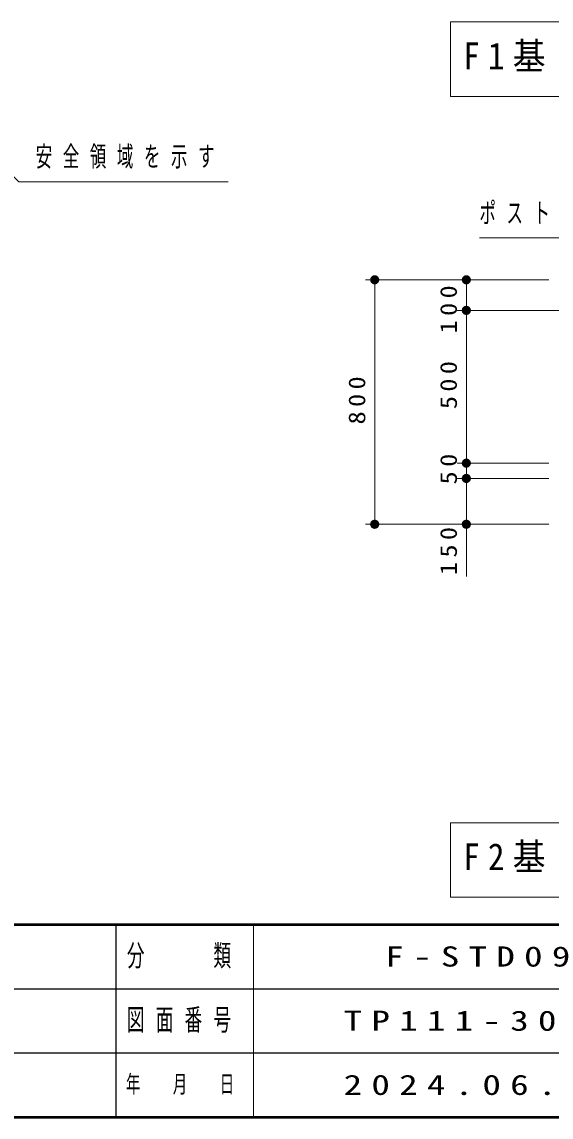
# Model space of a CAD drawing. Units: millimetres on the paper, with parts at other scales. Extents: x -385 to 0, y -594 to 267.
# Drawn here: x -145.3 to -87.5, y -594 to -474.5 of the extents above; entities that cross this region are included whole.
import ezdxf

# ---------------------------------------------------------------- set-up
doc = ezdxf.new("R2010")
doc.units = ezdxf.units.MM
for name, color, linetype, lineweight in [('1_30', 7, 'Continuous', 13), ('1_80', 70, 'Continuous', 13), ('LY_3', 7, 'Continuous', 13)]:
    doc.layers.add(name, color=color, linetype=linetype, lineweight=lineweight)
doc.layers.add('LY_5', color=7, linetype='Continuous')
doc.styles.add('ＭＳ ゴシック', font='')
doc.styles.get('ＭＳ ゴシック').set_extended_font_data('MS Gothic')

# ---------------------------------------------------------------- blocks, each defined once
blk = doc.blocks.new('filled_dot')
at = {"color": 0, "linetype": 'Continuous', "lineweight": -2, "const_width": 1.25}
blk.add_lwpolyline([(-0.625, 0, 1), (0.625, 0, 1)], format="xyb", close=True, dxfattribs=at)

msp = doc.modelspace()

# ---------------------------------------------------------------- linework, layer by layer
at = {"layer": '1_30'}
for p, q in [((-98.489, -474.539), (-98.489, -482.672)), ((-31.689, -474.539), (-98.489, -474.539)), ((-98.489, -482.672), (-31.689, -482.672)), ((-94.423, -502.67), (-107.756, -502.67)), ((-106.756, -529.336), (-106.756, -502.67)), ((-87.756, -502.67), (-97.756, -502.67)), ((-96.756, -506.003), (-96.756, -502.67)), ((-86.089, -506.003), (-97.756, -506.003)), ((-96.756, -522.67), (-96.756, -506.003)), ((-87.756, -522.67), (-97.756, -522.67)), ((-96.756, -524.336), (-96.756, -522.67)), ((-87.756, -524.336), (-97.756, -524.336)), ((-96.756, -535.017), (-96.756, -524.336)), ((-94.423, -529.336), (-107.756, -529.336)), ((-87.756, -529.336), (-97.756, -529.336)), ((-98.489, -561.888), (-98.489, -570.021)), ((-31.689, -561.888), (-98.489, -561.888)), ((-98.489, -570.021), (-31.689, -570.021))]:
    msp.add_line(p, q, dxfattribs=at)
msp.add_lwpolyline([(-78.197, -505.04), (-85.16, -498.077), (-95.329, -498.077)], dxfattribs=at)
at = {"layer": '1_80', "color": 7}
msp.add_lwpolyline([(-155.545, -482.001), (-145.572, -491.974), (-122.748, -491.974)], dxfattribs=at)
at = {"layer": 'LY_3', "lineweight": 50}
for p, q in [((-385, -573), (0, -573)), ((-385, -594), (0, -594))]:
    msp.add_line(p, q, dxfattribs=at)
at = {"layer": 'LY_3', "color": 211, "lineweight": 25}
for p, q in [((-135, -573), (-135, -594)), ((-187.5, -580), (-70, -580)), ((-242.5, -587), (0, -587))]:
    msp.add_line(p, q, dxfattribs=at)
at = {"layer": 'LY_3'}
msp.add_line((-120, -573), (-120, -594), dxfattribs=at)

# ---------------------------------------------------------------- block references
at = {"layer": '1_30', "xscale": 0.4, "yscale": 0.4}
for p, rotation in [((-106.756, -502.67), 270), ((-96.756, -502.67), 270), ((-96.756, -506.003), 270), ((-96.756, -506.003), 90), ((-96.756, -522.67), 270), ((-96.756, -522.67), 90), ((-96.756, -524.336), 270), ((-96.756, -524.336), 90), ((-106.756, -529.336), 90), ((-96.756, -529.336), 90)]:
    msp.add_blockref('filled_dot', p, dxfattribs=dict(at, rotation=rotation))

# ---------------------------------------------------------------- texts
at = {"layer": '1_30', "attachment_point": 4, "style": 'ＭＳ ゴシック'}
for s, insert, char_height in [('\\T1.5;\\W0.9;F1基礎断面詳細図\u3000S=1/30', (-97.089, -478.605), 2.933), ('\\T1.64;\\W0.6;ポスト', (-95.329, -495.427), 2.199), ('\\T1.5;\\W0.9;F2基礎断面詳細図\u3000S=1/30', (-97.089, -565.954), 2.933)]:
    msp.add_mtext(s, dxfattribs=dict(at, insert=insert, char_height=char_height))
at = {"layer": '1_30', "char_height": 1.833, "attachment_point": 8, "rotation": 90, "style": 'ＭＳ ゴシック'}
for s, insert in [('\\T1.33;\\W1.15;100', (-97.756, -505.656)), ('\\T1.33;\\W1.15;500', (-97.756, -513.92)), ('\\T1.33;\\W1.15;800', (-107.756, -515.586)), ('\\T1.34;\\W1.15;50', (-97.756, -523.075)), ('\\T1.33;\\W1.15;150', (-97.756, -532.017))]:
    msp.add_mtext(s, dxfattribs=dict(at, insert=insert))
at = {"layer": '1_80', "color": 7, "insert": (-143.748, -489.324), "char_height": 2.199, "attachment_point": 4, "style": 'ＭＳ ゴシック'}
msp.add_mtext('\\T1.64;\\W0.6;安全領域を示す', dxfattribs=at)
at = {"layer": 'LY_3', "color": 4, "attachment_point": 5, "style": 'ＭＳ ゴシック'}
for s, insert, char_height in [('\\T1.64;\\W0.6;分\u3000\u3000類', (-127.5, -576.5), 2.346), ('\\T1.64;\\W0.6;図面番号', (-127.5, -583.5), 2.346), ('\\T1.64;\\W0.6;年\u3000月\u3000日', (-127.5, -590.5), 1.906)]:
    msp.add_mtext(s, dxfattribs=dict(at, insert=insert, char_height=char_height))
at = {"layer": 'LY_5', "char_height": 2.199, "attachment_point": 5, "style": 'ＭＳ ゴシック'}
for s, insert in [('\\T1.5;\\W1.35;F-STD09', (-95, -576.5)), ('\\T1.5;\\W1.35;TP111-303A', (-95, -583.5)), ('\\T1.5;\\W1.35;2024.06.28', (-95, -590.5))]:
    msp.add_mtext(s, dxfattribs=dict(at, insert=insert))

doc.saveas('drawing.dxf')
